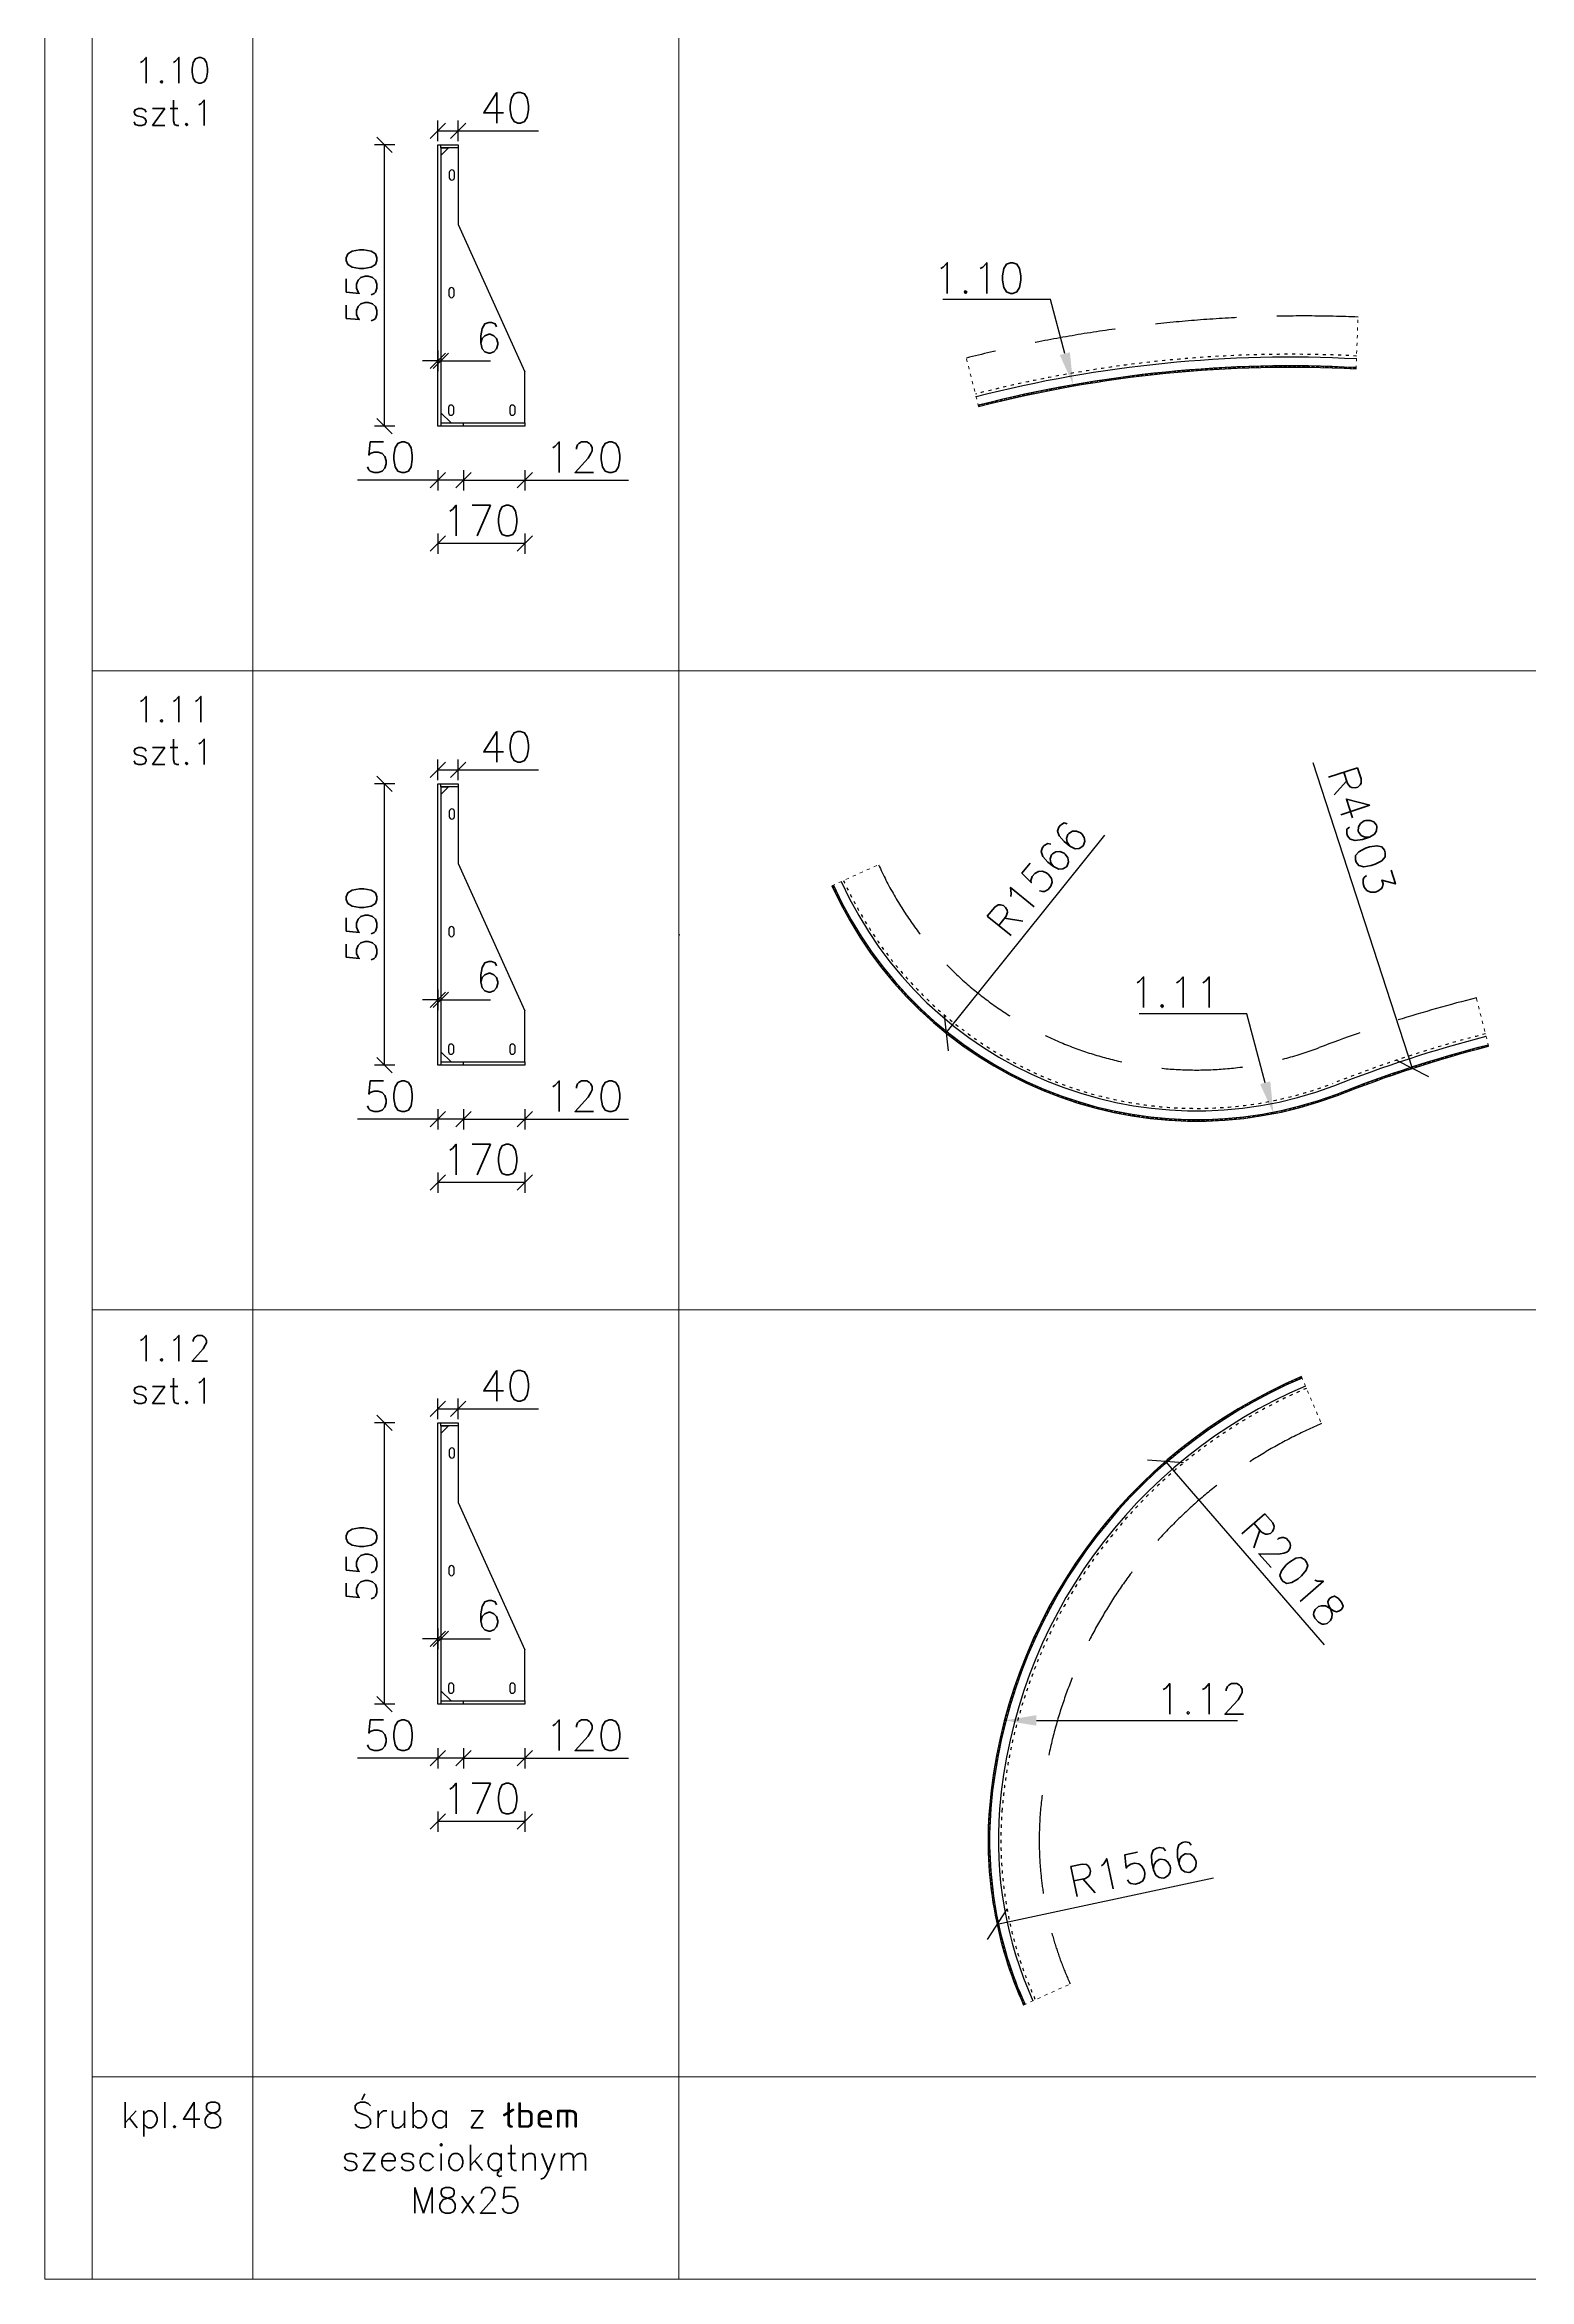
# Model space of a CAD drawing. Header units: millimetres. Extents: x 5046 to 103012, y -15969 to 47766.
# Drawn here: x 47995 to 53803, y -7989 to 753 of the extents above; entities that cross this region are included whole.
import ezdxf
from ezdxf import colors
from ezdxf.entities.mleader import LeaderData, LeaderLine
from ezdxf.math import Vec2, Vec3

# ---------------------------------------------------------------- set-up
doc = ezdxf.new("R2010")
doc.units = ezdxf.units.MM
for name, pattern in [('ACAD_ISO03W100', [30, 12, -18]), ('ACAD_ISO10W100', [18, 12, -3, 0, -3]), ('HIDDEN2', [4.7625, 3.175, -1.5875])]:
    doc.linetypes.add(name, pattern=pattern)
doc.layers.get('0').update_dxf_attribs({"lineweight": 0})
doc.layers.get('Defpoints').update_dxf_attribs({"lineweight": 0})
for name, color, linetype, lineweight in [('DIM', 3, 'Continuous', 0), ('Kreska-kropka', 240, 'ACAD_ISO10W100', 0), ('Pomocnicze', 252, 'Continuous', 0), ('Przerywana', 230, 'ACAD_ISO03W100', 0), ('TEXT', 2, 'Continuous', 0)]:
    doc.layers.add(name, color=color, linetype=linetype, lineweight=lineweight)
for name, color, linetype in [('L_KS1 550', 40, 'Continuous'), ('L_KS_inderside', 40, 'HIDDEN2'), ('Profil główny', 7, 'Continuous')]:
    doc.layers.add(name, color=color, linetype=linetype)
doc.styles.add('Opisy 1-20', font='simplex.shx', dxfattribs={"height": 100})
doc.styles.add('Skala 1-20', font='simplex.shx', dxfattribs={"height": 60})
doc.styles.add('Skala 1-50', font='simplex.shx', dxfattribs={"height": 120})
doc.dimstyles.new('Skala 1-20', dxfattribs={"dimtxt": 6, "dimasz": 30, "dimexe": 20, "dimexo": 0.625, "dimgap": 15, "dimtad": 1, "dimdec": 0, "dimtxsty": 'Skala 1-20', "dimblk": 'OBLIQUE', "dimcen": 2.5, "dimadec": 0, "dimazin": 0, "dimtfac": 1, "dimtdec": 0, "dimtmove": 0, "dimatfit": 3, "dimldrblk": 'OBLIQUE', "dimfxl": 20, "dimfxlon": 1, "dimarcsym": 0})
doc.dimstyles.new('Skala 1-50', dxfattribs={"dimtxt": 12, "dimasz": 100, "dimexe": 12.5, "dimexo": 0.625, "dimgap": 40, "dimtad": 1, "dimdec": 0, "dimtxsty": 'Skala 1-50', "dimblk": 'OBLIQUE', "dimcen": 2.5, "dimadec": 0, "dimazin": 0, "dimtfac": 1, "dimtdec": 0, "dimtmove": 0, "dimatfit": 3, "dimldrblk": 'OBLIQUE', "dimfxl": 100, "dimfxlon": 1, "dimarcsym": 0})

# ---------------------------------------------------------------- blocks, each defined once
blk = doc.blocks.new('_Oblique')
at = {"color": 0, "linetype": 'ByBlock', "lineweight": -2}
blk.add_line((-0.5, -0.5), (0.5, 0.5), dxfattribs=at)
blk = doc.blocks.new('*D1506')
at = {"layer": 'Defpoints', "color": 0}
for p in [(51642.6, 2033.5), (50477.8, -2729.4)]:
    blk.add_point(p, dxfattribs=at)
at = {"layer": 'DIM', "color": 0, "lineweight": -2}
blk.add_line((51642.6, 2033.5), (51867.2, 2951.9), dxfattribs=at)
at = {"layer": 'DIM', "color": 0}
for p, q in [((50475.3, -2729.4), (50480.3, -2729.4)), ((50477.8, -2731.9), (50477.8, -2726.9))]:
    blk.add_line(p, q, dxfattribs=at)
at = {"layer": 'DIM', "color": 0, "linetype": 'ByBlock', "lineweight": -2, "xscale": 100, "yscale": 100, "zscale": 100, "rotation": 256.257220499751}
blk.add_blockref('_Oblique', (51642.6, 2033.5), dxfattribs=at)
at = {"layer": 'DIM', "color": 0, "insert": (51696.1, 2673.2), "char_height": 120, "attachment_point": 5, "rotation": 76.25722, "style": 'Skala 1-50'}
blk.add_mtext('R4903', dxfattribs=at)
blk = doc.blocks.new('*D1526')
at = {"layer": 'Defpoints', "color": 0}
for p in [(52501.6, -1892.1), (51521.6, -3113.2)]:
    blk.add_point(p, dxfattribs=at)
at = {"layer": 'DIM', "color": 0, "lineweight": -2}
blk.add_line((51521.6, -3113.2), (52143.2, -2338.6), dxfattribs=at)
at = {"layer": 'DIM', "color": 0, "linetype": 'ByBlock', "lineweight": -2, "xscale": 100, "yscale": 100, "zscale": 100, "rotation": 231.2536239912822}
blk.add_blockref('_Oblique', (51521.6, -3113.2), dxfattribs=at)
at = {"layer": 'DIM', "color": 0, "insert": (51879.2, -2507.8), "char_height": 120, "attachment_point": 5, "rotation": 51.25362, "style": 'Skala 1-50'}
blk.add_mtext('R1566', dxfattribs=at)
blk = doc.blocks.new('*D1527')
at = {"layer": 'Defpoints', "color": 0}
for p in [(53346.3, -3251.5), (54864.1, -7914)]:
    blk.add_point(p, dxfattribs=at)
at = {"layer": 'DIM', "color": 0, "lineweight": -2}
blk.add_line((53346.3, -3251.5), (52957.2, -2056.2), dxfattribs=at)
at = {"layer": 'DIM', "color": 0}
for p, q in [((54861.6, -7914), (54866.6, -7914)), ((54864.1, -7916.5), (54864.1, -7911.5))]:
    blk.add_line(p, q, dxfattribs=at)
at = {"layer": 'DIM', "color": 0, "linetype": 'ByBlock', "lineweight": -2, "xscale": 100, "yscale": 100, "zscale": 100, "rotation": 288.0316933962541}
blk.add_blockref('_Oblique', (53346.3, -3251.5), dxfattribs=at)
at = {"layer": 'DIM', "color": 0, "insert": (53148.7, -2321.4), "char_height": 120, "attachment_point": 5, "rotation": 288.03169, "style": 'Skala 1-50'}
blk.add_mtext('R4903', dxfattribs=at)
blk = doc.blocks.new('*D1552')
at = {"layer": 'Defpoints', "color": 0}
for p in [(52380, -4789.5), (53701.4, -6314.2)]:
    blk.add_point(p, dxfattribs=at)
at = {"layer": 'DIM', "color": 0, "lineweight": -2}
blk.add_line((52380, -4789.5), (53001.2, -5506.3), dxfattribs=at)
at = {"layer": 'DIM', "color": 0, "linetype": 'ByBlock', "lineweight": -2, "xscale": 100, "yscale": 100, "zscale": 100, "rotation": 130.9130574994744}
blk.add_blockref('_Oblique', (52380, -4789.5), dxfattribs=at)
at = {"layer": 'DIM', "color": 0, "insert": (52880.3, -5214.1), "char_height": 120, "attachment_point": 5, "rotation": 310.91306, "style": 'Skala 1-50'}
blk.add_mtext('R2018', dxfattribs=at)
blk = doc.blocks.new('*D1553')
at = {"layer": 'Defpoints', "color": 0}
for p in [(53251.5, -6271), (51720.7, -6600)]:
    blk.add_point(p, dxfattribs=at)
at = {"layer": 'DIM', "color": 0, "lineweight": -2}
blk.add_line((51720.7, -6600), (52567.1, -6418.1), dxfattribs=at)
at = {"layer": 'DIM', "color": 0, "linetype": 'ByBlock', "lineweight": -2, "xscale": 100, "yscale": 100, "zscale": 100, "rotation": 192.1277478354463}
blk.add_blockref('_Oblique', (51720.7, -6600), dxfattribs=at)
at = {"layer": 'DIM', "color": 0, "insert": (52255.6, -6382.8), "char_height": 120, "attachment_point": 5, "rotation": 12.12775, "style": 'Skala 1-50'}
blk.add_mtext('R1566', dxfattribs=at)
blk = doc.blocks.new('*D1623')
at = {"layer": 'Defpoints', "color": 0}
for p in [(-6, -214.8), (44, -214.8), (-6, -320.9)]:
    blk.add_point(p, dxfattribs=at)
at = {"layer": 'DIM', "color": 0, "lineweight": -2}
for p, q in [((-6, -300.9), (-6, -340.9)), ((44, -300.9), (44, -340.9)), ((-6, -320.9), (-163.1, -320.9)), ((44, -320.9), (-6, -320.9))]:
    blk.add_line(p, q, dxfattribs=at)
at = {"layer": 'DIM', "color": 0, "linetype": 'ByBlock', "lineweight": -2, "xscale": 30, "yscale": 30, "zscale": 30, "rotation": 180}
blk.add_blockref('_Oblique', (-6, -320.9), dxfattribs=at)
at = {"layer": 'DIM', "color": 0, "linetype": 'ByBlock', "lineweight": -2, "xscale": 30, "yscale": 30, "zscale": 30}
blk.add_blockref('_Oblique', (44, -320.9), dxfattribs=at)
at = {"layer": 'DIM', "color": 0, "insert": (-99.6, -275.9), "char_height": 60, "attachment_point": 5, "style": 'Skala 1-20'}
blk.add_mtext('50', dxfattribs=at)
blk = doc.blocks.new('*D1624')
at = {"layer": 'Defpoints', "color": 0}
for p in [(44, -214.8), (164, -214.8), (164, -320.9)]:
    blk.add_point(p, dxfattribs=at)
at = {"layer": 'DIM', "color": 0, "lineweight": -2}
for p, q in [((44, -300.9), (44, -340.9)), ((164, -300.9), (164, -340.9)), ((44, -320.9), (164, -320.9)), ((164, -320.9), (366.9, -320.9))]:
    blk.add_line(p, q, dxfattribs=at)
at = {"layer": 'DIM', "color": 0, "linetype": 'ByBlock', "lineweight": -2, "xscale": 30, "yscale": 30, "zscale": 30, "rotation": 180}
blk.add_blockref('_Oblique', (44, -320.9), dxfattribs=at)
at = {"layer": 'DIM', "color": 0, "linetype": 'ByBlock', "lineweight": -2, "xscale": 30, "yscale": 30, "zscale": 30}
blk.add_blockref('_Oblique', (164, -320.9), dxfattribs=at)
at = {"layer": 'DIM', "color": 0, "insert": (280.4, -275.9), "char_height": 60, "attachment_point": 5, "style": 'Skala 1-20'}
blk.add_mtext('120', dxfattribs=at)
blk = doc.blocks.new('*D1625')
at = {"layer": 'Defpoints', "color": 0}
for p in [(-6, -214.8), (164, -214.8), (-6, -444.7)]:
    blk.add_point(p, dxfattribs=at)
at = {"layer": 'DIM', "color": 0, "lineweight": -2}
for p, q in [((-6, -424.7), (-6, -464.7)), ((164, -424.7), (164, -464.7)), ((164, -444.7), (-6, -444.7))]:
    blk.add_line(p, q, dxfattribs=at)
at = {"layer": 'DIM', "color": 0, "linetype": 'ByBlock', "lineweight": -2, "xscale": 30, "yscale": 30, "zscale": 30, "rotation": 180}
blk.add_blockref('_Oblique', (-6, -444.7), dxfattribs=at)
at = {"layer": 'DIM', "color": 0, "linetype": 'ByBlock', "lineweight": -2, "xscale": 30, "yscale": 30, "zscale": 30}
blk.add_blockref('_Oblique', (164, -444.7), dxfattribs=at)
at = {"layer": 'DIM', "color": 0, "insert": (79, -399.7), "char_height": 60, "attachment_point": 5, "style": 'Skala 1-20'}
blk.add_mtext('170', dxfattribs=at)
blk = doc.blocks.new('*D1626')
at = {"layer": 'Defpoints', "color": 0}
for p in [(-110, 335.2), (-6, 335.2), (-6, -214.8)]:
    blk.add_point(p, dxfattribs=at)
at = {"layer": 'DIM', "color": 0, "lineweight": -2}
for p, q in [((-90, 335.2), (-130, 335.2)), ((-110, -214.8), (-110, 335.2)), ((-90, -214.8), (-130, -214.8))]:
    blk.add_line(p, q, dxfattribs=at)
at = {"layer": 'DIM', "color": 0, "linetype": 'ByBlock', "lineweight": -2, "xscale": 30, "yscale": 30, "zscale": 30}
for p, rotation in [((-110, 335.2), 90), ((-110, -214.8), 270)]:
    blk.add_blockref('_Oblique', p, dxfattribs=dict(at, rotation=rotation))
at = {"layer": 'DIM', "color": 0, "insert": (-155, 60.2), "char_height": 60, "attachment_point": 5, "rotation": 90, "style": 'Skala 1-20'}
blk.add_mtext('550', dxfattribs=at)
blk = doc.blocks.new('*D1627')
at = {"layer": 'Defpoints', "color": 0}
for p in [(-6, 0), (0, 0), (0, -87.3)]:
    blk.add_point(p, dxfattribs=at)
at = {"layer": 'DIM', "color": 0, "lineweight": -2}
for p, q in [((-6, -87.3), (-36, -87.3)), ((-6, -67.3), (-6, -107.3)), ((-6, -87.3), (0, -87.3)), ((0, -67.3), (0, -107.3)), ((0, -87.3), (97.1, -87.3))]:
    blk.add_line(p, q, dxfattribs=at)
at = {"layer": 'DIM', "color": 0, "linetype": 'ByBlock', "lineweight": -2, "xscale": 30, "yscale": 30, "zscale": 30}
blk.add_blockref('_Oblique', (-6, -87.3), dxfattribs=at)
at = {"layer": 'DIM', "color": 0, "linetype": 'ByBlock', "lineweight": -2, "xscale": 30, "yscale": 30, "zscale": 30, "rotation": 180}
blk.add_blockref('_Oblique', (0, -87.3), dxfattribs=at)
at = {"layer": 'DIM', "color": 0, "insert": (93.6, -42.3), "char_height": 60, "attachment_point": 5, "style": 'Skala 1-20'}
blk.add_mtext('6', dxfattribs=at)
blk = doc.blocks.new('*D1628')
at = {"layer": 'Defpoints', "color": 0}
for p in [(34, 362.8), (-6, 335.2), (34, 335.2)]:
    blk.add_point(p, dxfattribs=at)
at = {"layer": 'DIM', "color": 0, "lineweight": -2}
for p, q in [((-6, 342.8), (-6, 382.8)), ((-6, 362.8), (34, 362.8)), ((34, 342.8), (34, 382.8)), ((34, 362.8), (191.1, 362.8))]:
    blk.add_line(p, q, dxfattribs=at)
at = {"layer": 'DIM', "color": 0, "linetype": 'ByBlock', "lineweight": -2, "xscale": 30, "yscale": 30, "zscale": 30, "rotation": 180}
blk.add_blockref('_Oblique', (-6, 362.8), dxfattribs=at)
at = {"layer": 'DIM', "color": 0, "linetype": 'ByBlock', "lineweight": -2, "xscale": 30, "yscale": 30, "zscale": 30}
blk.add_blockref('_Oblique', (34, 362.8), dxfattribs=at)
at = {"layer": 'DIM', "color": 0, "insert": (127.6, 407.8), "char_height": 60, "attachment_point": 5, "style": 'Skala 1-20'}
blk.add_mtext('40', dxfattribs=at)
blk = doc.blocks.new('det550')
at = {"layer": 'Profil główny'}
for p, q in [((-6, -214.8), (-6, 335.2)), ((-6, 335.2), (34, 335.2)), ((0, 329.2), (0, 335.2)), ((34, 329.2), (0, 329.2)), ((0, 329.2), (0, -208.8)), ((0, 329.2), (15, 329.2)), ((15, 329.2), (0, 314.2)), ((0, 314.2), (0, -188.8)), ((34, 335.2), (34, 329.2)), ((34, 329.2), (34, 179.2)), ((34, 179.2), (164, -108.8)), ((164, -208.8), (164, -108.8)), ((164, -214.8), (-6, -214.8)), ((20, -208.8), (0, -188.8)), ((0, -208.8), (164, -208.8)), ((0, -208.8), (0, -214.8)), ((44, -214.8), (44, -208.8)), ((164, -208.8), (164, -214.8))]:
    blk.add_line(p, q, dxfattribs=at)
for points in [[(16.5, 281.2), (16.5, 271.2, 1), (26.5, 271.2), (26.5, 281.2, 1)], [(15.8, 51.2), (15.8, 41.2, 1), (25.8, 41.2), (25.8, 51.2, 1)], [(15, -178.8), (15, -188.8, 1), (25, -188.8), (25, -178.8, 1)], [(135, -178.8), (135, -188.8, 1), (145, -188.8), (145, -178.8, 1)]]:
    blk.add_lwpolyline(points, format="xyb", close=True, dxfattribs=at)
at = {"layer": 'DIM'}
for base, p1, p2, picture, middle in [((34, 362.8), (-6, 335.2), (34, 335.2), '*D1628', (127.6, 407.8)), ((0, -87.3), (-6, 0), (0, 0), '*D1627', (93.6, -42.3)), ((-6, -320.9), (44, -214.8), (-6, -214.8), '*D1623', (-99.6, -275.9)), ((164, -320.9), (44, -214.8), (164, -214.8), '*D1624', (280.4, -275.9))]:
    dim = blk.add_linear_dim(base=base, p1=p1, p2=p2, dimstyle='Skala 1-20', dxfattribs=at)
    dim.commit()
    dim.dimension.update_dxf_attribs({"geometry": picture, "text_midpoint": middle})
dim = blk.add_linear_dim(base=(-110, 335.2), p1=(-6, -214.8), p2=(-6, 335.2), angle=90, dimstyle='Skala 1-20', dxfattribs=at)
dim.commit()
dim.dimension.update_dxf_attribs({"geometry": '*D1626', "text_midpoint": (-155, 60.2)})
dim = blk.add_linear_dim(base=(-6, -444.7), p1=(164, -214.8), p2=(-6, -214.8), dimstyle='Skala 1-20', dxfattribs=at)
dim.commit()
dim.dimension.update_dxf_attribs({"geometry": '*D1625', "text_midpoint": (79, -444.7), "dimtype": 160})

msp = doc.modelspace()

# ---------------------------------------------------------------- linework, layer by layer
at = {"layer": 'Kreska-kropka'}
for points in [[(51647.9, -659.1, -0.076111), (53125.6, -511.5)], [(51077.7, -2536.1, 0.395323), (53051.8, -3354.7, -0.03173), (53643.3, -3162)], [(52913, -4460.3, 0.278223), (51693.7, -6146.7, 0.126779), (51827.6, -6915)]]:
    msp.add_lwpolyline(points, format="xyb", dxfattribs=at)
at = {"layer": 'L_KS1 550', "linetype": 'ACAD_ISO03W100'}
for points in [[(51636.4, -613.5, -0.076069), (53127.4, -464.6)], [(51120.6, -2516.7, 0.395241), (53034.9, -3310.8, -0.031717), (53631.8, -3116.4)], [(52931.4, -4503.6, 0.278211), (51740.6, -6150.5, 0.126765), (51870.5, -6895.7)]]:
    msp.add_lwpolyline(points, format="xyb", dxfattribs=at)
at = {"layer": 'L_KS1 550'}
for points in [[(51638.8, -623.2, -0.076078), (53127, -474.6)], [(51647.2, -656.2, -0.076108), (53125.7, -508.5)], [(51648.6, -662, -0.076113), (53125.5, -514.5)], [(51080.5, -2534.8, 0.395318), (53050.7, -3351.9, -0.031729), (53642.6, -3159.1)], [(51111.5, -2520.8, 0.395259), (53038.5, -3320.2, -0.03172), (53634.2, -3126.1)], [(51075, -2537.3, 0.395328), (53052.9, -3357.5, -0.031731), (53644, -3164.9)], [(52911.8, -4457.5, 0.278223), (51690.7, -6146.4, 0.12678), (51824.9, -6916.3)], [(52914.1, -4463.1, 0.278222), (51696.7, -6146.9, 0.126778), (51830.4, -6913.8)], [(52927.4, -4494.4, 0.278213), (51730.6, -6149.7, 0.126768), (51861.4, -6899.8)]]:
    msp.add_lwpolyline(points, format="xyb", dxfattribs=at)
at = {"layer": 'L_KS_inderside', "ltscale": 100}
for points in [[(51600.7, -472.6, -0.071726), (53133.3, -312)], [(51257.2, -2454.9, 0.395178), (52981.8, -3170.5, -0.029874), (53596.2, -2975.5)], [(52990.1, -4641.6, 0.27817), (51890.1, -6162.7, 0.126713), (52007.1, -6833.8)]]:
    msp.add_lwpolyline(points, format="xyb", dxfattribs=at)
at = {"layer": 'Pomocnicze'}
for p, q in [((47994.8, 23701.1), (47994.8, -7989.2)), ((48180.2, 23503.4), (48180.2, -7989.2)), ((48808.5, 23503.4), (48808.5, -7989.2)), ((50475.3, 23503.4), (50475.3, -7989.2)), ((58190.5, -1696.6), (48180.2, -1696.6)), ((58190.5, -4196.6), (48180.2, -4196.6)), ((58190.5, -7196.6), (48180.2, -7196.6)), ((58190.5, -7196.6), (48180.2, -7196.6)), ((58190.5, -7196.6), (48180.2, -7196.6)), ((58190.5, -7196.6), (48180.2, -7196.6)), ((58190.5, -7196.6), (48180.2, -7196.6)), ((58190.5, -7196.6), (48180.2, -7196.6)), ((58190.5, -7989.2), (47994.8, -7989.2))]:
    msp.add_line(p, q, dxfattribs=at)
at = {"layer": 'Przerywana'}
for p, q in [((53125.5, -514.5), (53133.3, -312)), ((51648.6, -662), (51600.7, -472.6)), ((51075, -2537.3), (51257.2, -2454.9)), ((53644, -3164.9), (53596.2, -2975.5)), ((52911.8, -4457.5), (52990.1, -4641.6)), ((51824.9, -6916.3), (52007.1, -6833.8))]:
    msp.add_line(p, q, dxfattribs=at)

# ---------------------------------------------------------------- block references
at = {"layer": 'Profil główny', "xscale": 2, "yscale": 2}
for p in [(49544.9, -309), (49544.9, -2809), (49544.9, -5309)]:
    msp.add_blockref('det550', p, dxfattribs=at)

# ---------------------------------------------------------------- texts
at = {"layer": 'TEXT', "char_height": 100, "attachment_point": 1, "style": 'Opisy 1-20'}
for s, insert, width in [('\\pxqc;1.10\\Pszt.1', (48180.2, 703.4), 628.322), ('\\pxqc;1.11\\Pszt.1', (48180.2, -1796.6), 628.322), ('\\pxqc;1.12\\Pszt.1', (48180.2, -4296.6), 628.322), ('\\pxqc;kpl.48', (48180.2, -7296.6), 628.322), ('\\pxqc;Śruba z łbem szesciokątnym\\PM8x25', (48808.5, -7296.6), 1666.806)]:
    msp.add_mtext(s, dxfattribs=dict(at, insert=insert, width=width))

# ---------------------------------------------------------------- dimensions: what is measured, and where the dimension line sits
at = {"layer": 'DIM'}
for center, mpoint, picture, middle in [((50477.8, -2729.4), (51642.6, 2033.5), '*D1506', (51793.3, 2649.4)), ((54864.1, -7914), (53346.3, -3251.5), '*D1527', (53053.6, -2352.4))]:
    dim = msp.add_radius_dim(center=center, mpoint=mpoint, dimstyle='Skala 1-50', override={"dimtofl": 0}, dxfattribs=at)
    dim.commit()
    dim.dimension.update_dxf_attribs({"geometry": picture, "text_midpoint": middle, "dimtype": 164})
for center, mpoint, picture, middle in [((52501.6, -1892.1), (51521.6, -3113.2), '*D1526', (51957.2, -2570.4)), ((53701.4, -6314.2), (52380, -4789.5), '*D1552', (52804.7, -5279.6)), ((53251.5, -6271), (51720.7, -6600), '*D1553', (52276.6, -6480.5))]:
    dim = msp.add_radius_dim(center=center, mpoint=mpoint, dimstyle='Skala 1-50', dxfattribs=at)
    dim.commit()
    dim.dimension.update_dxf_attribs({"geometry": picture, "text_midpoint": middle, "dimtype": 164})

# ---------------------------------------------------------------- leaders
ml = msp.add_multileader_mtext('Standard', dxfattribs=at)
ml.set_content('1.10', style='Skala 1-50')
ml.set_leader_properties()
ml.build(insert=Vec2(0, 0))
ml.multileader.update_dxf_attribs({"has_text_frame": 1, "text_left_attachment_type": 5, "text_right_attachment_type": 5, "dogleg_length": 50, "arrow_head_size": 125})
ctx = ml.context
ctx.base_point, ctx.char_height, ctx.arrow_head_size, ctx.landing_gap_size, ctx.plane_origin = Vec3(51459.5, -243.7), 120, 125, 50, Vec3(52018.5, -576)
ctx.left_attachment, ctx.right_attachment, ctx.text_align_type = 5, 5, 2
notes = []
notes.append((ctx, [(0, (1, 1, 0), (51929.5, -243.7), (-1, 0), 50, [(0, [(52018.5, -576)], 0, [])])]))
ctx.mtext.insert, ctx.mtext.alignment, ctx.mtext.flow_direction = Vec3(51829.5, -99.7), 3, 5
ml = msp.add_multileader_mtext('Standard', dxfattribs=at)
ml.set_content('1.11', style='Skala 1-50')
ml.set_leader_properties()
ml.build(insert=Vec2(0, 0))
ml.multileader.update_dxf_attribs({"has_text_frame": 1, "text_left_attachment_type": 5, "text_right_attachment_type": 5, "dogleg_length": 50, "arrow_head_size": 125})
ctx = ml.context
ctx.base_point, ctx.char_height, ctx.arrow_head_size, ctx.landing_gap_size, ctx.plane_origin = Vec3(52279.1, -3037.7), 120, 125, 50, Vec3(52802.4, -3428.6)
ctx.left_attachment, ctx.right_attachment, ctx.text_align_type = 5, 5, 2
notes.append((ctx, [(0, (1, 1, 0), (52697.7, -3037.7), (-1, 0), 50, [(0, [(52802.4, -3428.6)], 0, [])])]))
ctx.mtext.insert, ctx.mtext.alignment, ctx.mtext.flow_direction = Vec3(52597.7, -2893.7), 3, 5
ml = msp.add_multileader_mtext('Standard', dxfattribs=at)
ml.set_content('1.12', style='Skala 1-50')
ml.set_leader_properties()
ml.build(insert=Vec2(0, 0))
ml.multileader.update_dxf_attribs({"has_text_frame": 1, "text_left_attachment_type": 5, "text_right_attachment_type": 5, "dogleg_length": 50, "arrow_head_size": 125})
ctx = ml.context
ctx.base_point, ctx.char_height, ctx.arrow_head_size, ctx.landing_gap_size, ctx.plane_origin = Vec3(52290, -5802.7), 120, 125, 50, Vec3(51749.7, -5802.7)
ctx.left_attachment, ctx.right_attachment = 5, 5
notes.append((ctx, [(0, (1, 1, 0), (52240, -5802.7), (1, 0), 50, [(0, [(51749.7, -5802.7)], 0, [])])]))
ctx.mtext.insert, ctx.mtext.flow_direction = Vec3(52340, -5658.7), 5
for ctx, leaders in notes:
    for number, flags, end, landing, length, lines in leaders:
        leader = LeaderData()
        leader.index, (leader.has_last_leader_line, leader.has_dogleg_vector, leader.attachment_direction) = number, flags
        leader.last_leader_point, leader.dogleg_vector, leader.dogleg_length = Vec3(end), Vec3(landing), length
        for number, points, colour, breaks in lines:
            line = LeaderLine()
            line.index, line.vertices, line.color, line.breaks = number, Vec3.list(points), colors.encode_raw_color(colour), breaks
            leader.lines.append(line)
        ctx.leaders.append(leader)

doc.saveas('drawing.dxf')
